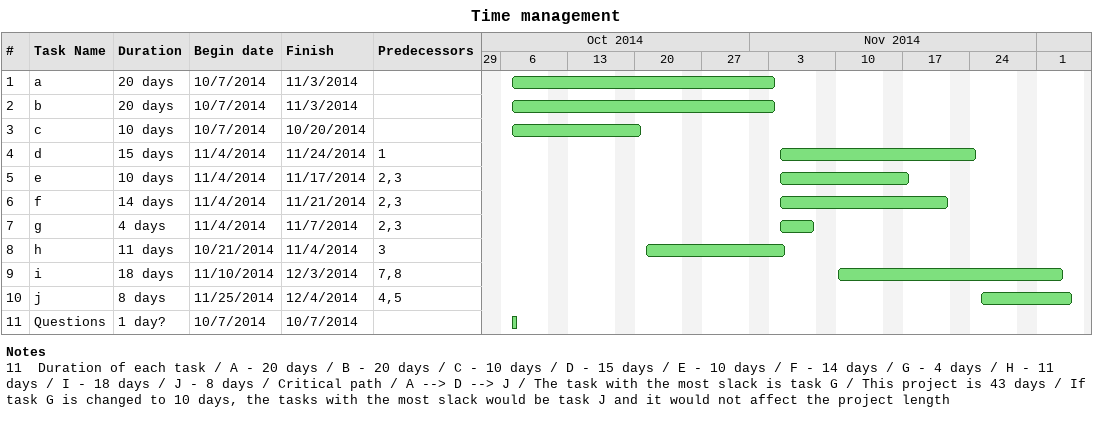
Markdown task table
Time management

| ID | Task | Duration | Start | Finish | Predecessors |
|---|---|---|---|---|---|
| 1 | a | 20d | 2014-10-07 | 2014-11-03 |  |
| 2 | b | 20d | 2014-10-07 | 2014-11-03 |  |
| 3 | c | 10d | 2014-10-07 | 2014-10-20 |  |
| 4 | d | 15d | 2014-11-04 | 2014-11-24 | 1 |
| 5 | e | 10d | 2014-11-04 | 2014-11-17 | 2, 3 |
| 6 | f | 14d | 2014-11-04 | 2014-11-21 | 2, 3 |
| 7 | g | 4d | 2014-11-04 | 2014-11-07 | 2, 3 |
| 8 | h | 11d | 2014-10-21 | 2014-11-04 | 3 |
| 9 | i | 18d | 2014-11-10 | 2014-12-03 | 7, 8 |
| 10 | j | 8d | 2014-11-25 | 2014-12-04 | 4, 5 |
| 11 | Questions | 1d? | 2014-10-07 | 2014-10-07 |  |

Notes
- 11: Duration of each task / A - 20 days / B - 20 days / C - 10 days / D - 15 days / E - 10 days / F - 14 days / G - 4 days / H - 11 days / I - 18 days / J - 8 days / Critical path / A --> D --> J / The task with the most slack is task G / This project is 43 days / If task G is changed to 10 days, the tasks with the most slack would be task J and it would not affect the project length
